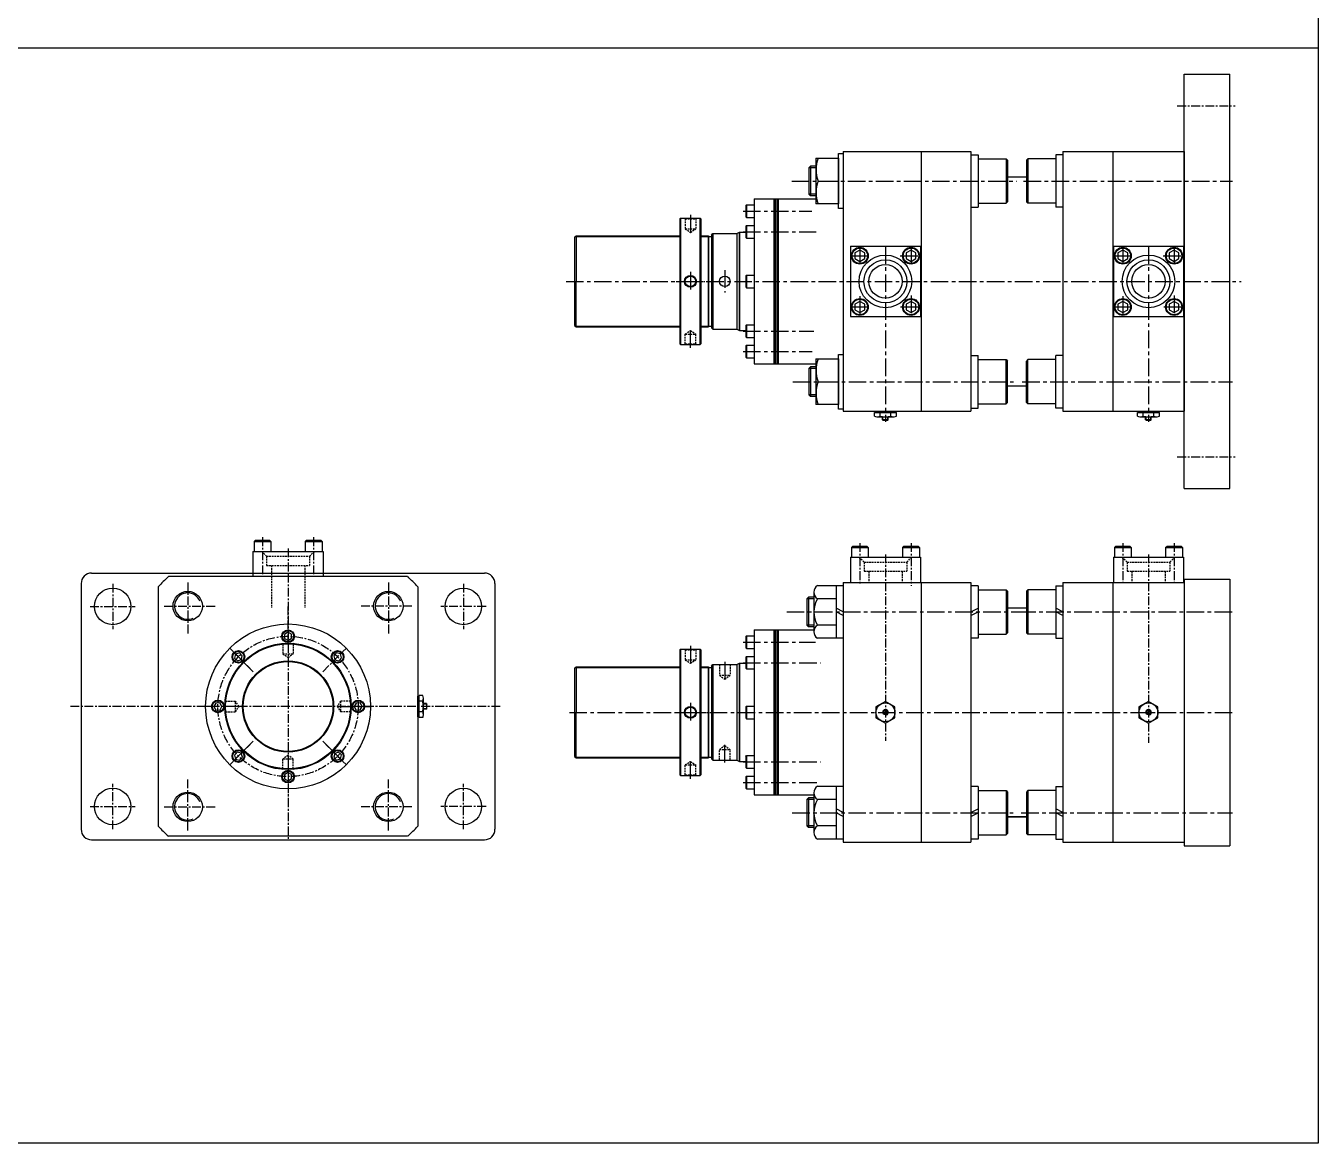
# Model space of a CAD drawing. Extents: x -819 to 9283, y 0 to 5329.
# Drawn here: x 7441 to 9283, y 0 to 1592 of the extents above; entities that cross this region are included whole.
import ezdxf

# ---------------------------------------------------------------- set-up
doc = ezdxf.new("R2010")
doc.units = 0
doc.header["$LTSCALE"] = 10
doc.header["$MEASUREMENT"] = 0
for name, pattern in [('CENTER', [2, 1.25, -0.25, 0.25, -0.25]), ('CENTERX2', [4, 2.5, -0.5, 0.5, -0.5]), ('HIDDEN', [0.375, 0.25, -0.125])]:
    doc.linetypes.add(name, pattern=pattern)
doc.layers.get('0').update_dxf_attribs({"linetype": 'CONTINUOUS'})
for name, color, linetype in [('CEN', 1, 'CENTERX2'), ('DIM', 2, 'CONTINUOUS'), ('ML', 7, 'CONTINUOUS')]:
    doc.layers.add(name, color=color, linetype=linetype)

msp = doc.modelspace()

# ---------------------------------------------------------------- linework, layer by layer
for p, q in [((9283.2, 3163.8), (9283.2, 0)), ((9283.2, 1560.3), (0, 1560.3)), ((8567.3, 1403.4), (8567.3, 1338.4)), ((8567.3, 1403.4), (8599.3, 1403.4)), ((8599.3, 1331.9), (8599.3, 1409.9)), ((8599.3, 1409.9), (8606.3, 1409.9)), ((8599.3, 1403.4), (8599.3, 1338.4)), ((8606.3, 1409.9), (8606.3, 1331.9)), ((8570.3, 1370.9), (8599.3, 1370.9)), ((8599.3, 1338.4), (8567.3, 1338.4)), ((8606.3, 1331.9), (8599.3, 1331.9)), ((8599.3, 1045.9), (8599.3, 1123.9)), ((8599.3, 1123.9), (8606.3, 1123.9)), ((8606.3, 1123.9), (8606.3, 1045.9)), ((8567.3, 1117.4), (8567.3, 1052.4)), ((8567.3, 1117.4), (8599.3, 1117.4)), ((8599.3, 1117.4), (8599.3, 1052.4)), ((8570.3, 1084.9), (8599.3, 1084.9)), ((8599.3, 1052.4), (8567.3, 1052.4)), ((8606.3, 1045.9), (8599.3, 1045.9)), ((9283.2, 0), (0, 0))]:
    msp.add_line(p, q)
at = {"color": 7, "linetype": 'Continuous'}
for p, q in [((8650.8, 1035.8), (8650.8, 1040.9)), ((8650.8, 1040.9), (8657.1, 1040.9)), ((8651.8, 1040.9), (8651.8, 1042.9)), ((8651.8, 1042.9), (8680.9, 1042.9)), ((8653.9, 1034.9), (8678.8, 1034.9)), ((8657.1, 1040.9), (8681.9, 1040.9)), ((8658.6, 1035.8), (8658.6, 1040.9)), ((8662.3, 1035.1), (8662.3, 1035.1)), ((8662.3, 1030.4), (8662.3, 1034.9)), ((8670.3, 1030.4), (8670.3, 1034.9)), ((8674.1, 1035.8), (8674.1, 1040.9)), ((8680.9, 1040.9), (8680.9, 1042.9)), ((8681.9, 1035.8), (8681.9, 1040.9)), ((9025.8, 1035.8), (9025.8, 1040.9)), ((9025.8, 1040.9), (9032.1, 1040.9)), ((9026.8, 1040.9), (9026.8, 1042.9)), ((9026.8, 1042.9), (9055.9, 1042.9)), ((9028.9, 1034.9), (9053.8, 1034.9)), ((9032.1, 1040.9), (9056.9, 1040.9)), ((9033.6, 1035.8), (9033.6, 1040.9)), ((9037.3, 1035.1), (9037.3, 1035.1)), ((9037.3, 1030.4), (9037.3, 1034.9)), ((9045.3, 1030.4), (9045.3, 1034.9)), ((9049.1, 1035.8), (9049.1, 1040.9)), ((9055.9, 1040.9), (9055.9, 1042.9)), ((9056.9, 1035.8), (9056.9, 1040.9)), ((8662.3, 1030.4), (8662.8, 1029.9)), ((8670.3, 1030.4), (8662.3, 1030.4)), ((8662.8, 1029.9), (8669.8, 1029.9)), ((8670.3, 1030.4), (8669.8, 1029.9)), ((9037.3, 1030.4), (9037.8, 1029.9)), ((9045.3, 1030.4), (9037.3, 1030.4)), ((9037.8, 1029.9), (9044.8, 1029.9)), ((9045.3, 1030.4), (9044.8, 1029.9)), ((7999.7, 607.6), (7999.7, 636.7)), ((8001.7, 636.7), (7999.7, 636.7)), ((8006.7, 637.7), (8001.7, 637.7)), ((8001.7, 612.9), (8001.7, 637.7)), ((8006.7, 629.9), (8001.7, 629.9)), ((8007.7, 609.7), (8007.7, 634.6)), ((8006.7, 614.4), (8001.7, 614.4)), ((8001.7, 606.6), (8001.7, 612.9)), ((8007.4, 618.2), (8007.4, 618.2)), ((8012.2, 626.2), (8007.7, 626.2)), ((8012.2, 618.2), (8007.7, 618.2)), ((8012.2, 626.2), (8012.7, 625.7)), ((8012.2, 626.2), (8012.2, 618.2)), ((8012.2, 618.2), (8012.7, 618.7)), ((8012.7, 618.7), (8012.7, 625.7)), ((8001.7, 607.6), (7999.7, 607.6)), ((8006.7, 606.6), (8001.7, 606.6))]:
    msp.add_line(p, q, dxfattribs=at)
for points in [[(8652.8, 606), (8666.3, 598.3), (8679.8, 606), (8679.8, 621.6), (8666.3, 629.4), (8652.8, 621.6)], [(9027.8, 606), (9041.3, 598.3), (9054.8, 606), (9054.8, 621.6), (9041.3, 629.4), (9027.8, 621.6)], [(8664.9, 616.3), (8663.5, 613.8), (8664.9, 611.3), (8667.8, 611.3), (8669.2, 613.8), (8667.8, 616.3)], [(9039.9, 616.3), (9038.5, 613.8), (9039.9, 611.3), (9042.8, 611.3), (9044.2, 613.8), (9042.8, 616.3)]]:
    msp.add_lwpolyline(points, close=True, dxfattribs=at)
for centre, radius in [((8666.3, 613.8), 13.5), ((9041.3, 613.8), 13.5), ((8666.3, 613.8), 3.5), ((9041.3, 613.8), 3.5)]:
    msp.add_circle(centre, radius, dxfattribs=at)
for centre in [(8614.3, 1387.1), (8614.3, 1354.6), (8614.3, 1101.1), (8614.3, 1068.6)]:
    msp.add_arc(centre, 46.9, 159.7297, 200.2703)
for centre, radius, start, end in [((8653.9, 1040.5), 5.62, 235.6158, 270), ((8654.7, 1043.1), 8.22, 241.7006, 298.2994), ((8666.3, 1066.2), 31.3, 255.6172, 270.0141), ((8666.4, 1066.2), 31.3, 269.9859, 284.3828), ((8678, 1043.1), 8.22, 241.7006, 298.2994), ((9028.9, 1040.5), 5.62, 235.6158, 270), ((9029.7, 1043.1), 8.22, 241.7006, 298.2994), ((9041.3, 1066.2), 31.3, 255.6172, 270.0141), ((9041.4, 1066.2), 31.3, 269.9859, 284.3828), ((9053, 1043.1), 8.22, 241.7006, 298.2994), ((7999.5, 633.8), 8.22, 331.7006, 28.2994), ((7976.3, 622.2), 31.3, 359.9859, 14.3828), ((7976.3, 622.1), 31.3, 345.6172, 0.0141), ((7999.5, 610.5), 8.22, 331.7006, 28.2994), ((8002.1, 609.7), 5.62, 325.6158, 0)]:
    msp.add_arc(centre, radius, start, end, dxfattribs=at)
at = {"layer": 'CEN'}
for p, q in [((8532.8, 1370.9), (8853.3, 1370.9)), ((8863.3, 1370.9), (9161.3, 1370.9)), ((8463.3, 1327.9), (8561.3, 1327.9)), ((8388.4, 1322.7), (8388.4, 1294.3)), ((8463.3, 1298.6), (8567.7, 1298.6)), ((8629.8, 1277.9), (8629.8, 1249.1)), ((8666.3, 1277.9), (8666.3, 1027.9)), ((8702.8, 1277.9), (8702.8, 1248.7)), ((9004.8, 1277.9), (9004.8, 1249.1)), ((9041.3, 1277.9), (9041.3, 1027.9)), ((9077.8, 1277.9), (9077.8, 1248.7)), ((8616.3, 1264.4), (8645, 1264.4)), ((8687.3, 1264.4), (8716.3, 1264.4)), ((8991.3, 1264.4), (9020, 1264.4)), ((9062.3, 1264.4), (9091.3, 1264.4)), ((8388.4, 1241.3), (8388.4, 1214.4)), ((8437.3, 1243.9), (8437.3, 1211.8)), ((8211, 1227.9), (9173.3, 1227.9)), ((8367.8, 1227.9), (8409, 1227.9)), ((8367.8, 1227.9), (8409, 1227.9)), ((8371.8, 1227.9), (8413, 1227.9)), ((8371.8, 1227.9), (8413, 1227.9)), ((8629.8, 1206.8), (8629.8, 1177.9)), ((8702.8, 1207.6), (8702.8, 1177.9)), ((9004.8, 1206.8), (9004.8, 1177.9)), ((9077.8, 1207.6), (9077.8, 1177.9)), ((8616.3, 1191.4), (8645, 1191.4)), ((8688, 1191.4), (8716.3, 1191.4)), ((8991.3, 1191.4), (9020, 1191.4)), ((9063, 1191.4), (9091.3, 1191.4)), ((8388.4, 1133), (8388.4, 1161.4)), ((8463.3, 1157.1), (8564.3, 1157.1)), ((8463.3, 1127.9), (8561.9, 1127.9)), ((8534.1, 1084.9), (8848.8, 1084.9)), ((8861.3, 1084.9), (9161.3, 1084.9)), ((8525.7, 756.8), (8860.4, 756.8)), ((8855.6, 756.8), (9161.3, 756.8)), ((8388.4, 708.7), (8388.4, 680.3)), ((8463.3, 713.8), (8566.5, 713.8)), ((8437.3, 685.8), (8437.3, 658.2)), ((8463.3, 684.6), (8573.8, 684.6)), ((8388.4, 627.3), (8388.4, 600.4)), ((8215.8, 613.8), (9165.3, 613.8)), ((8367.8, 613.8), (8409, 613.8)), ((8367.8, 613.8), (8409, 613.8)), ((8371.8, 613.8), (8413, 613.8)), ((8371.8, 613.8), (8413, 613.8)), ((8437.3, 542.3), (8437.3, 569.9)), ((8388.4, 519), (8388.4, 547.4)), ((8463.3, 543.1), (8573.8, 543.1)), ((8463.3, 513.8), (8568.8, 513.8)), ((8533.5, 470.8), (8848.2, 470.8)), ((8859.8, 470.8), (9161.3, 470.8))]:
    msp.add_line(p, q, dxfattribs=at)
at = {"layer": 'DIM'}
for p, q in [((8567.3, 1389.6), (8557.3, 1389.6)), ((8567.3, 1352.1), (8557.3, 1352.1)), ((8224.3, 1291.9), (8373.4, 1291.9)), ((8403.4, 1291.9), (8414.3, 1291.9)), ((8224.3, 1163.9), (8373.4, 1163.9)), ((8403.4, 1163.9), (8414.3, 1163.9)), ((8567.3, 1103.6), (8557.3, 1103.6)), ((8567.3, 1066.1), (8557.3, 1066.1)), ((8564.3, 775.6), (8554.3, 775.6)), ((8564.3, 738.1), (8554.3, 738.1)), ((8224.3, 677.8), (8373.4, 677.8)), ((8403.4, 677.8), (8414.3, 677.8)), ((8224.3, 549.8), (8373.4, 549.8)), ((8403.4, 549.8), (8414.3, 549.8)), ((8564.3, 489.6), (8554.3, 489.6)), ((8564.3, 452.1), (8554.3, 452.1))]:
    msp.add_line(p, q, dxfattribs=at)
msp.add_circle((7814.7, 622.2), 65, dxfattribs=at)
for centre in [(7671.7, 765.2), (7957.7, 765.2), (7671.7, 479.2), (7957.7, 479.2)]:
    msp.add_arc(centre, 18.8, 22.006, 294.8644, dxfattribs=at)
at = {"layer": 'ML'}
for p, q in [((9092.3, 932.9), (9092.3, 1522.9)), ((9092.3, 1522.9), (9157.3, 1522.9)), ((9157.3, 932.9), (9157.3, 1522.9)), ((8606.3, 1412.9), (8788.3, 1412.9)), ((8606.3, 1412.9), (8606.3, 1042.9)), ((8717.3, 1412.9), (8717.3, 1042.9)), ((8788.3, 1412.9), (8788.3, 1042.9)), ((8788.3, 1408.4), (8798.3, 1408.4)), ((8798.3, 1408.4), (8798.3, 1333.4)), ((8798.3, 1402.4), (8838.3, 1402.4)), ((8798.3, 1402.4), (8838.3, 1402.4)), ((8838.3, 1402.4), (8838.3, 1339.4)), ((8838.3, 1402.4), (8840.3, 1400.4)), ((8840.3, 1400.4), (8840.3, 1341.4)), ((8869.3, 1402.4), (8867.3, 1400.4)), ((8867.3, 1400.4), (8867.3, 1341.4)), ((8869.3, 1402.4), (8869.3, 1339.4)), ((8909.3, 1402.4), (8869.3, 1402.4)), ((8909.3, 1402.4), (8869.3, 1402.4)), ((8909.3, 1408.4), (8909.3, 1333.4)), ((8919.3, 1408.4), (8909.3, 1408.4)), ((8919.3, 1412.9), (9092.3, 1412.9)), ((8919.3, 1412.9), (8919.3, 1042.9)), ((8990.3, 1412.9), (8990.3, 1042.9)), ((9092.3, 1412.9), (9092.3, 1042.9)), ((8557.3, 1389.6), (8559.6, 1391.9)), ((8557.3, 1389.6), (8557.3, 1352.1)), ((8567.3, 1391.9), (8559.6, 1391.9)), ((8559.6, 1391.9), (8559.6, 1349.9)), ((8840.3, 1376.9), (8867.3, 1376.9)), ((8479.3, 1345.4), (8567.3, 1345.4)), ((8479.3, 1345.4), (8479.3, 1110.4)), ((8507.3, 1345.4), (8507.3, 1110.4)), ((8509.3, 1345.4), (8509.3, 1110.4)), ((8511.3, 1345.4), (8511.3, 1110.4)), ((8513.3, 1345.4), (8513.3, 1110.4)), ((8557.3, 1352.1), (8559.6, 1349.9)), ((8567.3, 1349.9), (8559.6, 1349.9)), ((8467.3, 1335.9), (8468.3, 1336.9)), ((8467.3, 1335.9), (8467.3, 1319.9)), ((8468.3, 1336.9), (8479.3, 1336.9)), ((8468.3, 1336.9), (8468.3, 1318.9)), ((8788.3, 1333.4), (8798.3, 1333.4)), ((8798.3, 1339.4), (8838.3, 1339.4)), ((8838.3, 1339.4), (8840.3, 1341.4)), ((8869.3, 1339.4), (8867.3, 1341.4)), ((8909.3, 1339.4), (8869.3, 1339.4)), ((8919.3, 1333.4), (8909.3, 1333.4)), ((8373.4, 1316.9), (8374.4, 1317.9)), ((8373.4, 1316.9), (8373.4, 1138.9)), ((8374.4, 1317.9), (8402.4, 1317.9)), ((8374.4, 1317.9), (8374.4, 1137.9)), ((8403.4, 1316.9), (8402.4, 1317.9)), ((8402.4, 1137.9), (8402.4, 1317.9)), ((8403.4, 1316.9), (8403.4, 1138.9)), ((8467.3, 1319.9), (8468.3, 1318.9)), ((8467.3, 1319.9), (8468.3, 1318.9)), ((8468.3, 1318.9), (8479.3, 1318.9)), ((8468.3, 1318.9), (8479.3, 1318.9)), ((8223.3, 1290.9), (8225.3, 1292.9)), ((8223.3, 1290.9), (8223.3, 1164.9)), ((8225.3, 1292.9), (8373.4, 1292.9)), ((8225.3, 1292.9), (8225.3, 1227.9)), ((8403.4, 1292.9), (8414.3, 1292.9)), ((8414.3, 1292.9), (8414.3, 1162.9)), ((8414.3, 1162.9), (8414.3, 1292.9)), ((8414.3, 1291.9), (8418.3, 1291.9)), ((8418.3, 1293.9), (8420.3, 1295.9)), ((8418.3, 1293.9), (8418.3, 1161.9)), ((8418.3, 1291.9), (8418.3, 1161.9)), ((8420.3, 1295.9), (8420.3, 1159.9)), ((8420.3, 1295.9), (8454.3, 1295.9)), ((8454.3, 1295.9), (8458.3, 1297.9)), ((8454.3, 1295.9), (8457.3, 1297.4)), ((8454.3, 1295.9), (8454.3, 1159.9)), ((8458.3, 1297.9), (8458.3, 1157.9)), ((8458.3, 1297.9), (8467.3, 1297.9)), ((8458.3, 1157.9), (8458.3, 1297.9)), ((8467.3, 1306.6), (8468.3, 1307.6)), ((8467.3, 1306.6), (8468.3, 1307.6)), ((8467.3, 1306.6), (8467.3, 1290.6)), ((8467.3, 1306.6), (8467.3, 1290.6)), ((8467.3, 1290.6), (8468.3, 1289.6)), ((8467.3, 1290.6), (8468.3, 1289.6)), ((8468.3, 1307.6), (8468.3, 1289.6)), ((8468.3, 1307.6), (8479.3, 1307.6)), ((8468.3, 1307.6), (8479.3, 1307.6)), ((8468.3, 1307.6), (8468.3, 1289.6)), ((8468.3, 1289.6), (8479.3, 1289.6)), ((8468.3, 1289.6), (8479.3, 1289.6)), ((8616.3, 1277.9), (8616.3, 1177.9)), ((8616.3, 1277.9), (8716.3, 1277.9)), ((8716.3, 1277.9), (8716.3, 1177.9)), ((8991.3, 1277.9), (8991.3, 1177.9)), ((8991.3, 1277.9), (9091.3, 1277.9)), ((9091.3, 1277.9), (9091.3, 1177.9)), ((8467.3, 1235.9), (8468.3, 1236.9)), ((8467.3, 1235.9), (8468.3, 1236.9)), ((8467.3, 1235.9), (8467.3, 1219.9)), ((8467.3, 1235.9), (8467.3, 1219.9)), ((8468.3, 1236.9), (8468.3, 1218.9)), ((8468.3, 1236.9), (8479.3, 1236.9)), ((8468.3, 1236.9), (8468.3, 1218.9)), ((8468.3, 1236.9), (8479.3, 1236.9)), ((8225.3, 1162.9), (8225.3, 1227.9)), ((8467.3, 1219.9), (8468.3, 1218.9)), ((8467.3, 1219.9), (8468.3, 1218.9)), ((8468.3, 1218.9), (8479.3, 1218.9)), ((8468.3, 1218.9), (8479.3, 1218.9)), ((8223.3, 1164.9), (8225.3, 1162.9)), ((8225.3, 1162.9), (8373.4, 1162.9)), ((8403.4, 1162.9), (8414.3, 1162.9)), ((8414.3, 1163.9), (8418.3, 1163.9)), ((8418.3, 1161.9), (8420.3, 1159.9)), ((8418.3, 1161.9), (8420.3, 1159.9)), ((8467.3, 1165.1), (8468.3, 1166.1)), ((8467.3, 1165.1), (8468.3, 1166.1)), ((8467.3, 1165.1), (8467.3, 1149.1)), ((8467.3, 1165.1), (8467.3, 1149.1)), ((8468.3, 1166.1), (8468.3, 1148.1)), ((8468.3, 1166.1), (8479.3, 1166.1)), ((8468.3, 1166.1), (8479.3, 1166.1)), ((8468.3, 1166.1), (8468.3, 1148.1)), ((8616.3, 1177.9), (8716.3, 1177.9)), ((8991.3, 1177.9), (9091.3, 1177.9)), ((8420.3, 1159.9), (8454.3, 1159.9)), ((8454.3, 1159.9), (8458.3, 1157.9)), ((8458.3, 1157.9), (8467.3, 1157.9)), ((8467.3, 1149.1), (8468.3, 1148.1)), ((8467.3, 1149.1), (8468.3, 1148.1)), ((8468.3, 1148.1), (8479.3, 1148.1)), ((8468.3, 1148.1), (8479.3, 1148.1)), ((8373.4, 1138.9), (8374.4, 1137.9)), ((8374.4, 1137.9), (8402.4, 1137.9)), ((8403.4, 1138.9), (8402.4, 1137.9)), ((8467.3, 1135.9), (8468.3, 1136.9)), ((8467.3, 1135.9), (8468.3, 1136.9)), ((8467.3, 1135.9), (8467.3, 1119.9)), ((8468.3, 1136.9), (8479.3, 1136.9)), ((8468.3, 1136.9), (8468.3, 1118.9)), ((8468.3, 1136.9), (8479.3, 1136.9)), ((8467.3, 1119.9), (8468.3, 1118.9)), ((8468.3, 1118.9), (8479.3, 1118.9)), ((8479.3, 1110.4), (8567.3, 1110.4)), ((8557.3, 1103.6), (8559.6, 1105.9)), ((8567.3, 1105.9), (8559.6, 1105.9)), ((8559.6, 1105.9), (8559.6, 1063.9)), ((8788.3, 1122.4), (8798.3, 1122.4)), ((8798.3, 1047.4), (8798.3, 1122.4)), ((8798.3, 1116.4), (8838.3, 1116.4)), ((8838.3, 1053.4), (8838.3, 1116.4)), ((8838.3, 1116.4), (8840.3, 1114.4)), ((8840.3, 1055.4), (8840.3, 1114.4)), ((8869.3, 1116.4), (8867.3, 1114.4)), ((8867.3, 1055.4), (8867.3, 1114.4)), ((8869.3, 1053.4), (8869.3, 1116.4)), ((8909.3, 1116.4), (8869.3, 1116.4)), ((8919.3, 1122.4), (8909.3, 1122.4)), ((8909.3, 1047.4), (8909.3, 1122.4)), ((8557.3, 1103.6), (8557.3, 1066.1)), ((8840.3, 1078.9), (8867.3, 1078.9)), ((8557.3, 1066.1), (8559.6, 1063.9)), ((8567.3, 1063.9), (8559.6, 1063.9)), ((8798.3, 1053.4), (8838.3, 1053.4)), ((8798.3, 1053.4), (8838.3, 1053.4)), ((8838.3, 1053.4), (8840.3, 1055.4)), ((8869.3, 1053.4), (8867.3, 1055.4)), ((8909.3, 1053.4), (8869.3, 1053.4)), ((8909.3, 1053.4), (8869.3, 1053.4)), ((8606.3, 1042.9), (8788.3, 1042.9)), ((8788.3, 1047.4), (8798.3, 1047.4)), ((8919.3, 1047.4), (8909.3, 1047.4)), ((8919.3, 1042.9), (9092.3, 1042.9)), ((9092.3, 932.9), (9157.3, 932.9)), ((7766.2, 857.2), (7768.2, 859.2)), ((7766.2, 857.2), (7790.2, 857.2)), ((7766.2, 857.2), (7766.2, 843.2)), ((7768.2, 859.2), (7788.2, 859.2)), ((7788.2, 859.2), (7790.2, 857.2)), ((7790.2, 857.2), (7790.2, 843.2)), ((7839.2, 857.2), (7841.2, 859.2)), ((7839.2, 857.2), (7863.2, 857.2)), ((7839.2, 857.2), (7839.2, 843.2)), ((7841.2, 859.2), (7861.2, 859.2)), ((7861.2, 859.2), (7863.2, 857.2)), ((7863.2, 857.2), (7863.2, 843.2)), ((8617.8, 848.8), (8619.8, 850.8)), ((8617.8, 848.8), (8617.8, 834.8)), ((8617.8, 848.8), (8641.8, 848.8)), ((8619.8, 850.8), (8639.8, 850.8)), ((8639.8, 850.8), (8641.8, 848.8)), ((8641.8, 848.8), (8641.8, 834.8)), ((8690.8, 848.8), (8692.8, 850.8)), ((8690.8, 848.8), (8690.8, 834.8)), ((8690.8, 848.8), (8714.8, 848.8)), ((8692.8, 850.8), (8712.8, 850.8)), ((8712.8, 850.8), (8714.8, 848.8)), ((8714.8, 848.8), (8714.8, 834.8)), ((8992.8, 848.8), (8994.8, 850.8)), ((8992.8, 848.8), (9016.8, 848.8)), ((8992.8, 848.8), (8992.8, 834.8)), ((8994.8, 850.8), (9014.8, 850.8)), ((9014.8, 850.8), (9016.8, 848.8)), ((9016.8, 848.8), (9016.8, 834.8)), ((9065.8, 848.8), (9067.8, 850.8)), ((9065.8, 848.8), (9089.8, 848.8)), ((9065.8, 848.8), (9065.8, 834.8)), ((9067.8, 850.8), (9087.8, 850.8)), ((9087.8, 850.8), (9089.8, 848.8)), ((9089.8, 848.8), (9089.8, 834.8)), ((7764.7, 843.2), (7864.7, 843.2)), ((7764.7, 843.2), (7764.7, 807.2)), ((7864.7, 843.2), (7864.7, 807.2)), ((8616.3, 834.8), (8716.3, 834.8)), ((8616.3, 834.8), (8616.3, 798.8)), ((8716.3, 834.8), (8716.3, 798.8)), ((8991.3, 834.8), (9091.3, 834.8)), ((8991.3, 834.8), (8991.3, 798.8)), ((9091.3, 834.8), (9091.3, 798.8)), ((7534.7, 812.2), (8094.7, 812.2)), ((7519.7, 797.2), (7519.7, 447.2)), ((7629.7, 792.7), (7629.7, 451.6)), ((7985.2, 807.2), (7644.1, 807.2)), ((7999.7, 792.7), (7999.7, 451.6)), ((8109.7, 797.2), (8109.7, 447.2)), ((8606.3, 794.3), (8569.3, 794.3)), ((8596.3, 794.3), (8596.3, 719.3)), ((8606.3, 798.8), (8788.3, 798.8)), ((8606.3, 798.8), (8606.3, 428.8)), ((8606.3, 798.8), (8788.3, 798.8)), ((8717.3, 798.8), (8717.3, 428.8)), ((8788.3, 798.8), (8788.3, 428.8)), ((8798.3, 794.3), (8788.3, 794.3)), ((8798.3, 794.3), (8798.3, 719.3)), ((8909.3, 794.3), (8909.3, 719.3)), ((8909.3, 794.3), (8919.3, 794.3)), ((8919.3, 798.8), (8919.3, 428.8)), ((8919.3, 798.8), (9092.3, 798.8)), ((8919.3, 798.8), (9092.3, 798.8)), ((8990.3, 798.8), (8990.3, 428.8)), ((9092.3, 803.8), (9092.3, 423.8)), ((9092.3, 803.8), (9157.3, 803.8)), ((9092.3, 798.8), (9092.3, 428.8)), ((9157.3, 803.8), (9157.3, 423.8)), ((8554.3, 775.6), (8556.6, 777.8)), ((8554.3, 775.6), (8554.3, 738.1)), ((8564.3, 777.8), (8556.6, 777.8)), ((8556.6, 777.8), (8556.6, 735.8)), ((8564.3, 785.6), (8564.3, 728.3)), ((8596.3, 775.6), (8569.3, 775.6)), ((8798.3, 788.3), (8838.3, 788.3)), ((8838.3, 788.3), (8838.3, 725.3)), ((8838.3, 788.3), (8840.3, 786.3)), ((8840.3, 786.3), (8840.3, 727.3)), ((8869.3, 788.3), (8867.3, 786.3)), ((8867.3, 786.3), (8867.3, 727.3)), ((8869.3, 788.3), (8869.3, 725.3)), ((8909.3, 788.3), (8869.3, 788.3)), ((8788.3, 757), (8798.3, 762.2)), ((8788.3, 751.6), (8798.3, 756.8)), ((8840.3, 762.8), (8867.3, 762.8)), ((8919.3, 757), (8909.3, 762.2)), ((8919.3, 751.6), (8909.3, 756.8)), ((8554.3, 738.1), (8556.6, 735.8)), ((8596.3, 738.1), (8569.3, 738.1)), ((8467.3, 721.8), (8468.3, 722.8)), ((8467.3, 721.8), (8467.3, 705.8)), ((8468.3, 722.8), (8479.3, 722.8)), ((8468.3, 722.8), (8468.3, 704.8)), ((8479.3, 731.3), (8564.3, 731.3)), ((8479.3, 731.3), (8479.3, 496.3)), ((8507.3, 731.3), (8507.3, 496.3)), ((8509.3, 731.3), (8509.3, 496.3)), ((8511.3, 731.3), (8511.3, 496.3)), ((8511.3, 731.3), (8511.3, 496.3)), ((8513.3, 731.3), (8513.3, 496.3)), ((8564.3, 735.8), (8556.6, 735.8)), ((8606.3, 719.3), (8569.3, 719.3)), ((8798.3, 719.3), (8788.3, 719.3)), ((8798.3, 725.3), (8838.3, 725.3)), ((8838.3, 725.3), (8840.3, 727.3)), ((8869.3, 725.3), (8867.3, 727.3)), ((8909.3, 725.3), (8869.3, 725.3)), ((8909.3, 719.3), (8919.3, 719.3)), ((8373.4, 702.8), (8374.4, 703.8)), ((8373.4, 702.8), (8373.4, 524.8)), ((8374.4, 703.8), (8402.4, 703.8)), ((8374.4, 703.8), (8374.4, 523.8)), ((8403.4, 702.8), (8402.4, 703.8)), ((8402.4, 523.8), (8402.4, 703.8)), ((8403.4, 702.8), (8403.4, 524.8)), ((8467.3, 705.8), (8468.3, 704.8)), ((8468.3, 704.8), (8479.3, 704.8)), ((8418.3, 679.8), (8420.3, 681.8)), ((8420.3, 681.8), (8420.3, 545.8)), ((8420.3, 681.8), (8454.3, 681.8)), ((8454.3, 681.8), (8458.3, 683.8)), ((8454.3, 681.8), (8457.3, 683.3)), ((8454.3, 681.8), (8454.3, 545.8)), ((8458.3, 683.8), (8458.3, 543.8)), ((8458.3, 683.8), (8467.3, 683.8)), ((8458.3, 543.8), (8458.3, 683.8)), ((8467.3, 692.6), (8468.3, 693.6)), ((8467.3, 692.6), (8467.3, 676.6)), ((8468.3, 693.6), (8479.3, 693.6)), ((8468.3, 693.6), (8468.3, 675.6)), ((8223.3, 676.8), (8225.3, 678.8)), ((8223.3, 676.8), (8223.3, 550.8)), ((8225.3, 678.8), (8373.4, 678.8)), ((8225.3, 678.8), (8225.3, 613.8)), ((8403.4, 678.8), (8414.3, 678.8)), ((8414.3, 678.8), (8414.3, 548.8)), ((8414.3, 548.8), (8414.3, 678.8)), ((8414.3, 677.8), (8418.3, 677.8)), ((8418.3, 679.8), (8418.3, 547.8)), ((8418.3, 677.8), (8418.3, 547.8)), ((8467.3, 676.6), (8468.3, 675.6)), ((8468.3, 675.6), (8479.3, 675.6)), ((8225.3, 548.8), (8225.3, 613.8)), ((8467.3, 621.8), (8468.3, 622.8)), ((8467.3, 621.8), (8467.3, 605.8)), ((8468.3, 622.8), (8468.3, 604.8)), ((8468.3, 622.8), (8479.3, 622.8)), ((8467.3, 605.8), (8468.3, 604.8)), ((8468.3, 604.8), (8479.3, 604.8)), ((8223.3, 550.8), (8225.3, 548.8)), ((8225.3, 548.8), (8373.4, 548.8)), ((8403.4, 548.8), (8414.3, 548.8)), ((8414.3, 549.8), (8418.3, 549.8)), ((8418.3, 547.8), (8420.3, 545.8)), ((8418.3, 547.8), (8420.3, 545.8)), ((8420.3, 545.8), (8454.3, 545.8)), ((8454.3, 545.8), (8458.3, 543.8)), ((8458.3, 543.8), (8467.3, 543.8)), ((8467.3, 551.1), (8468.3, 552.1)), ((8467.3, 551.1), (8467.3, 535.1)), ((8467.3, 535.1), (8468.3, 534.1)), ((8468.3, 552.1), (8479.3, 552.1)), ((8468.3, 552.1), (8468.3, 534.1)), ((8373.4, 524.8), (8374.4, 523.8)), ((8374.4, 523.8), (8402.4, 523.8)), ((8403.4, 524.8), (8402.4, 523.8)), ((8467.3, 521.8), (8468.3, 522.8)), ((8467.3, 521.8), (8467.3, 505.8)), ((8468.3, 534.1), (8479.3, 534.1)), ((8468.3, 522.8), (8479.3, 522.8)), ((8468.3, 522.8), (8468.3, 504.8)), ((8467.3, 505.8), (8468.3, 504.8)), ((8468.3, 504.8), (8479.3, 504.8)), ((8564.3, 499.6), (8564.3, 442.3)), ((8606.3, 508.3), (8569.3, 508.3)), ((8596.3, 508.3), (8596.3, 433.3)), ((8798.3, 508.3), (8788.3, 508.3)), ((8798.3, 508.3), (8798.3, 433.3)), ((8798.3, 502.3), (8838.3, 502.3)), ((8838.3, 502.3), (8838.3, 439.3)), ((8838.3, 502.3), (8840.3, 500.3)), ((8840.3, 500.3), (8840.3, 441.3)), ((8869.3, 502.3), (8867.3, 500.3)), ((8867.3, 500.3), (8867.3, 441.3)), ((8869.3, 502.3), (8869.3, 439.3)), ((8909.3, 502.3), (8869.3, 502.3)), ((8909.3, 508.3), (8909.3, 433.3)), ((8909.3, 508.3), (8919.3, 508.3)), ((8479.3, 496.3), (8564.3, 496.3)), ((8554.3, 489.6), (8556.6, 491.8)), ((8554.3, 489.6), (8554.3, 452.1)), ((8556.6, 491.8), (8556.6, 449.8)), ((8564.3, 491.8), (8556.6, 491.8)), ((8596.3, 489.6), (8569.3, 489.6)), ((8788.3, 471), (8798.3, 476.2)), ((8788.3, 465.6), (8798.3, 470.8)), ((8840.3, 464.8), (8867.3, 464.8)), ((8867.3, 464.8), (8840.3, 464.8)), ((8919.3, 471), (8909.3, 476.2)), ((8919.3, 465.6), (8909.3, 470.8)), ((8554.3, 452.1), (8556.6, 449.8)), ((8564.3, 449.8), (8556.6, 449.8)), ((8596.3, 452.1), (8569.3, 452.1)), ((7534.7, 432.2), (8094.7, 432.2)), ((7985.2, 437.2), (7644.1, 437.2)), ((8606.3, 433.3), (8569.3, 433.3)), ((8606.3, 428.8), (8788.3, 428.8)), ((8606.3, 428.8), (8788.3, 428.8)), ((8798.3, 433.3), (8788.3, 433.3)), ((8798.3, 439.3), (8838.3, 439.3)), ((8838.3, 439.3), (8840.3, 441.3)), ((8869.3, 439.3), (8867.3, 441.3)), ((8909.3, 439.3), (8869.3, 439.3)), ((8909.3, 433.3), (8919.3, 433.3)), ((8919.3, 428.8), (9092.3, 428.8)), ((8919.3, 428.8), (9092.3, 428.8)), ((9092.3, 423.8), (9157.3, 423.8))]:
    msp.add_line(p, q, dxfattribs=at)
at = {"layer": 'ML', "color": 1, "linetype": 'CENTER'}
for p, q in [((9082.4, 1477.9), (9164.9, 1477.9)), ((9082.4, 977.9), (9164.9, 977.9)), ((7778.2, 863.2), (7778.2, 807.2)), ((7851.2, 863.2), (7851.2, 807.2)), ((8629.8, 854.8), (8629.8, 794.8)), ((8702.8, 854.8), (8702.8, 794)), ((9004.8, 854.8), (9004.8, 798.8)), ((9077.8, 854.8), (9077.8, 798.8)), ((7814.7, 847.2), (7814.7, 803.2)), ((8666.3, 838.8), (8666.3, 573.3)), ((9041.3, 838.8), (9041.3, 570.2)), ((7814.7, 811.2), (7814.7, 433.2)), ((7564.7, 796.9), (7564.7, 732.4)), ((7671.7, 798.8), (7671.7, 725.8)), ((7957.7, 798.8), (7957.7, 725.8)), ((8064.7, 796.9), (8064.7, 732.4)), ((7532.5, 764.7), (7596.9, 764.7)), ((7638.1, 765.2), (7711.6, 765.2)), ((7814.7, 712.2), (7814.7, 764.7)), ((7991.3, 765.2), (7917.7, 765.2)), ((8096.9, 764.7), (8032.5, 764.7)), ((7765.2, 671.6), (7731.6, 705.2)), ((7864.2, 671.6), (7897.8, 705.2)), ((8117.1, 622.2), (7503.9, 622.2)), ((7765.2, 572.7), (7731.6, 539.1)), ((7864.2, 572.7), (7897.8, 539.1)), ((7671.7, 445.6), (7671.7, 518.5)), ((7814.7, 532.2), (7814.7, 479.7)), ((7957.7, 445.6), (7957.7, 518.5)), ((7564.7, 447.4), (7564.7, 511.9)), ((8064.7, 447.4), (8064.7, 511.9)), ((7532.5, 479.7), (7596.9, 479.7)), ((7638.1, 479.2), (7711.6, 479.2)), ((7991.3, 479.2), (7917.7, 479.2)), ((8096.9, 479.7), (8032.5, 479.7))]:
    msp.add_line(p, q, dxfattribs=at)
at = {"layer": 'ML', "color": 2, "linetype": 'HIDDEN'}
for p, q in [((8379.9, 1317.9), (8380.9, 1316.9)), ((8380.9, 1316.9), (8380.9, 1302.9)), ((8380.9, 1316.9), (8395.9, 1316.9)), ((8396.9, 1317.9), (8395.9, 1316.9)), ((8395.9, 1316.9), (8395.9, 1302.9)), ((8380.9, 1302.9), (8388.4, 1297.7)), ((8380.9, 1302.9), (8395.9, 1302.9)), ((8388.4, 1297.7), (8395.9, 1302.9)), ((8380.9, 1152.9), (8388.4, 1158)), ((8380.9, 1138.9), (8380.9, 1152.9)), ((8380.9, 1152.9), (8395.9, 1152.9)), ((8388.4, 1158), (8395.9, 1152.9)), ((8395.9, 1138.9), (8395.9, 1152.9)), ((8379.9, 1137.9), (8380.9, 1138.9)), ((8380.9, 1138.9), (8395.9, 1138.9)), ((8396.9, 1137.9), (8395.9, 1138.9)), ((7784.1, 836.2), (7777.2, 843.2)), ((7784.1, 836.2), (7845.2, 836.2)), ((7784.1, 836.2), (7784.1, 823.2)), ((7845.2, 836.2), (7852.2, 843.2)), ((7845.2, 836.2), (7845.2, 823.2)), ((8635.8, 827.9), (8628.8, 834.8)), ((8696.9, 827.9), (8703.8, 834.8)), ((9010.8, 827.9), (9003.8, 834.8)), ((9071.9, 827.9), (9078.8, 834.8)), ((7784.1, 823.2), (7845.2, 823.2)), ((7790.9, 823.2), (7790.9, 762.7)), ((7838.4, 823.2), (7838.4, 762.7)), ((8635.8, 827.9), (8635.8, 814.8)), ((8635.8, 827.9), (8696.9, 827.9)), ((8635.8, 814.8), (8696.9, 814.8)), ((8642.6, 814.8), (8642.6, 798.8)), ((8690.1, 814.8), (8690.1, 798.8)), ((8696.9, 827.9), (8696.9, 814.8)), ((9010.8, 827.9), (9071.9, 827.9)), ((9010.8, 827.9), (9010.8, 814.8)), ((9010.8, 814.8), (9071.9, 814.8)), ((9017.6, 814.8), (9017.6, 798.8)), ((9065.1, 814.8), (9065.1, 798.8)), ((9071.9, 827.9), (9071.9, 814.8)), ((7806.5, 711.8), (7807.2, 711.2)), ((7807.2, 711.2), (7807.2, 697.2)), ((7807.2, 711.2), (7822.2, 711.2)), ((7822.8, 711.8), (7822.2, 711.2)), ((7822.2, 711.2), (7822.2, 697.2)), ((8379.9, 703.8), (8380.9, 702.8)), ((8380.9, 702.8), (8380.9, 688.8)), ((8380.9, 702.8), (8395.9, 702.8)), ((8396.9, 703.8), (8395.9, 702.8)), ((8395.9, 702.8), (8395.9, 688.8)), ((7807.2, 697.2), (7814.7, 692)), ((7807.2, 697.2), (7822.2, 697.2)), ((7814.7, 692), (7822.2, 697.2)), ((8380.9, 688.8), (8388.4, 683.7)), ((8380.9, 688.8), (8395.9, 688.8)), ((8388.4, 683.7), (8395.9, 688.8)), ((8429.8, 681.8), (8429.8, 666.8)), ((8444.8, 681.8), (8444.8, 666.8)), ((8429.8, 666.8), (8437.3, 661)), ((8429.8, 666.8), (8444.8, 666.8)), ((8437.3, 661), (8444.8, 666.8)), ((7725, 630.3), (7725.7, 629.7)), ((7725.7, 629.7), (7739.7, 629.7)), ((7725.7, 614.7), (7725.7, 629.7)), ((7744.8, 622.2), (7739.7, 629.7)), ((7739.7, 614.7), (7739.7, 629.7)), ((7889.7, 629.7), (7884.5, 622.2)), ((7903.7, 629.7), (7889.7, 629.7)), ((7889.7, 629.7), (7889.7, 614.7)), ((7904.3, 630.3), (7903.7, 629.7)), ((7903.7, 629.7), (7903.7, 614.7)), ((7725, 614), (7725.7, 614.7)), ((7725.7, 614.7), (7739.7, 614.7)), ((7739.7, 614.7), (7744.8, 622.2)), ((7884.5, 622.2), (7889.7, 614.7)), ((7903.7, 614.7), (7889.7, 614.7)), ((7904.3, 614), (7903.7, 614.7)), ((8429.8, 560.8), (8437.3, 566.7)), ((8429.8, 560.8), (8444.8, 560.8)), ((8429.8, 545.8), (8429.8, 560.8)), ((8437.3, 566.7), (8444.8, 560.8)), ((8444.8, 545.8), (8444.8, 560.8)), ((7814.7, 552.3), (7807.2, 547.2)), ((7807.2, 533.2), (7807.2, 547.2)), ((7822.2, 547.2), (7807.2, 547.2)), ((7822.2, 547.2), (7814.7, 552.3)), ((7822.2, 533.2), (7822.2, 547.2)), ((8380.9, 538.8), (8388.4, 544)), ((8380.9, 524.8), (8380.9, 538.8)), ((8380.9, 538.8), (8395.9, 538.8)), ((8388.4, 544), (8395.9, 538.8)), ((8395.9, 524.8), (8395.9, 538.8)), ((7806.5, 532.5), (7807.2, 533.2)), ((7822.2, 533.2), (7807.2, 533.2)), ((7822.8, 532.5), (7822.2, 533.2)), ((8379.9, 523.8), (8380.9, 524.8)), ((8380.9, 524.8), (8395.9, 524.8)), ((8396.9, 523.8), (8395.9, 524.8))]:
    msp.add_line(p, q, dxfattribs=at)
at = {"layer": 'ML', "color": 2}
for p, q in [((8662.8, 1035), (8662.8, 1035.1)), ((8662.8, 1029.9), (8662.8, 1034.9)), ((8669.8, 1029.9), (8669.8, 1034.9)), ((9037.8, 1035), (9037.8, 1035.1)), ((9037.8, 1029.9), (9037.8, 1034.9)), ((9044.8, 1029.9), (9044.8, 1034.9)), ((8606.3, 757), (8596.3, 762.2)), ((8606.3, 751.6), (8596.3, 756.8)), ((8007.5, 618.7), (8007.5, 618.7)), ((8012.7, 625.7), (8007.7, 625.7)), ((8012.7, 618.7), (8007.7, 618.7)), ((8606.3, 471), (8596.3, 476.2)), ((8606.3, 465.6), (8596.3, 470.8))]:
    msp.add_line(p, q, dxfattribs=at)
at = {"layer": 'ML', "color": 1, "linetype": 'CENTERX2'}
for p, q in [((7765.2, 671.6), (7731.6, 705.2)), ((7744.7, 622.2), (7697.2, 622.2)), ((7744.7, 622.2), (7697.2, 622.2)), ((7884.7, 622.2), (7932.2, 622.2)), ((7884.7, 622.2), (7932.2, 622.2)), ((7765.2, 572.7), (7731.6, 539.1)), ((7864.2, 572.7), (7897.8, 539.1)), ((7814.7, 552.2), (7814.7, 504.7)), ((7814.7, 552.2), (7814.7, 504.7))]:
    msp.add_line(p, q, dxfattribs=at)
at = {"layer": 'ML'}
for points in [[(8622.8, 1260.3), (8629.8, 1256.3), (8636.8, 1260.3), (8636.8, 1268.4), (8629.8, 1272.4), (8622.8, 1268.4)], [(8695.8, 1260.3), (8702.8, 1256.3), (8709.8, 1260.3), (8709.8, 1268.4), (8702.8, 1272.4), (8695.8, 1268.4)], [(8997.8, 1260.3), (9004.8, 1256.3), (9011.8, 1260.3), (9011.8, 1268.4), (9004.8, 1272.4), (8997.8, 1268.4)], [(9070.8, 1260.3), (9077.8, 1256.3), (9084.8, 1260.3), (9084.8, 1268.4), (9077.8, 1272.4), (9070.8, 1268.4)], [(8622.8, 1187.3), (8629.8, 1183.3), (8636.8, 1187.3), (8636.8, 1195.4), (8629.8, 1199.4), (8622.8, 1195.4)], [(8695.8, 1187.3), (8702.8, 1183.3), (8709.8, 1187.3), (8709.8, 1195.4), (8702.8, 1199.4), (8695.8, 1195.4)], [(8997.8, 1187.3), (9004.8, 1183.3), (9011.8, 1187.3), (9011.8, 1195.4), (9004.8, 1199.4), (8997.8, 1195.4)], [(9070.8, 1187.3), (9077.8, 1183.3), (9084.8, 1187.3), (9084.8, 1195.4), (9077.8, 1199.4), (9070.8, 1195.4)], [(7809.8, 719.1), (7814.8, 716.4), (7819.8, 719.4), (7819.6, 725.2), (7814.5, 727.9), (7809.6, 724.9)], [(7742.6, 687.2), (7748.2, 688.9), (7749.5, 694.5), (7745.3, 698.5), (7739.8, 696.8), (7738.4, 691.2)], [(7879.8, 694.2), (7881.4, 688.7), (7887, 687.3), (7891, 691.5), (7889.4, 697), (7883.8, 698.4)], [(7717.7, 617.2), (7720.5, 622.3), (7717.4, 627.2), (7711.7, 627.1), (7708.9, 622), (7711.9, 617.1)], [(7911.7, 627.1), (7908.9, 622), (7911.9, 617.1), (7917.7, 617.2), (7920.5, 622.3), (7917.4, 627.2)], [(7749.6, 550.1), (7748, 555.6), (7742.3, 557), (7738.4, 552.8), (7740, 547.3), (7745.6, 545.9)], [(7886.7, 557.1), (7881.2, 555.4), (7879.9, 549.8), (7884, 545.8), (7889.6, 547.5), (7890.9, 553.1)], [(7819.6, 525.2), (7814.5, 527.9), (7809.6, 524.9), (7809.8, 519.1), (7814.8, 516.4), (7819.8, 519.4)]]:
    msp.add_lwpolyline(points, close=True, dxfattribs=at)
for centre, radius in [((8629.8, 1264.4), 12), ((8629.8, 1264.4), 11), ((8702.8, 1264.4), 12), ((8702.8, 1264.4), 11), ((9004.8, 1264.4), 12), ((9004.8, 1264.4), 11), ((9077.8, 1264.4), 12), ((9077.8, 1264.4), 11), ((8666.3, 1227.9), 37.5), ((8666.3, 1227.9), 30.6), ((9041.3, 1227.9), 37.5), ((9041.3, 1227.9), 30.6), ((8388.4, 1227.9), 8.5), ((8388.4, 1227.9), 7.5), ((8437.3, 1227.9), 7.5), ((8666.3, 1227.9), 23.8), ((9041.3, 1227.9), 23.8), ((8629.8, 1191.4), 12), ((8629.8, 1191.4), 11), ((8702.8, 1191.4), 12), ((8702.8, 1191.4), 11), ((9004.8, 1191.4), 12), ((9004.8, 1191.4), 11), ((9077.8, 1191.4), 12), ((9077.8, 1191.4), 11), ((7564.7, 764.7), 26), ((7671.7, 765.2), 21), ((7957.7, 765.2), 21), ((8064.7, 764.7), 26), ((7814.7, 622.2), 117.5), ((7814.7, 722.2), 9), ((7814.7, 722.2), 8), ((7814.7, 622.2), 90), ((7814.7, 622.2), 89), ((7744, 692.9), 9), ((7744, 692.9), 8), ((7885.4, 692.9), 9), ((7885.4, 692.9), 8), ((7814.7, 622.2), 64), ((7714.7, 622.2), 9), ((7714.7, 622.2), 8), ((7914.7, 622.2), 9), ((7914.7, 622.2), 8), ((8388.4, 613.8), 8.5), ((8388.4, 613.8), 7.5), ((7744, 551.4), 9), ((7744, 551.4), 8), ((7885.4, 551.4), 9), ((7885.4, 551.4), 8), ((7814.7, 522.2), 9), ((7814.7, 522.2), 8), ((7564.7, 479.7), 26), ((7671.7, 479.2), 21), ((7957.7, 479.2), 21), ((8064.7, 479.7), 26)]:
    msp.add_circle(centre, radius, dxfattribs=at)
at = {"layer": 'ML', "color": 1, "linetype": 'CENTER'}
msp.add_circle((7814.7, 622.2), 100, dxfattribs=at)
at = {"layer": 'ML'}
for centre, radius, start, end in [((7534.7, 797.2), 15, 90, 180), ((8094.7, 797.2), 15, 0, 90), ((7814.7, 622.2), 251.6, 132.6752, 137.3248), ((7814.7, 622.2), 251.6, 42.6752, 47.3248), ((8575.6, 785), 11.3, 123.7041, 236.2959), ((8602, 756.8), 37.6, 150.1219, 209.8781), ((8575.6, 728.7), 11.3, 123.81, 236.19), ((8575.6, 499), 11.3, 123.7041, 236.2959), ((8602, 470.8), 37.6, 150.1219, 209.8781), ((7534.7, 447.2), 15, 180, 270), ((7814.7, 622.2), 251.6, 222.6752, 227.3248), ((7814.7, 622.2), 251.6, 312.6752, 317.3248), ((8094.7, 447.2), 15, 270, 0), ((8575.6, 442.7), 11.3, 123.81, 236.19)]:
    msp.add_arc(centre, radius, start, end, dxfattribs=at)
at = {"layer": 'ML', "color": 2}
for centre in [(8666.3, 613.8), (9041.3, 613.8)]:
    msp.add_arc(centre, 4, 270, 180, dxfattribs=at)

doc.saveas('drawing.dxf')
